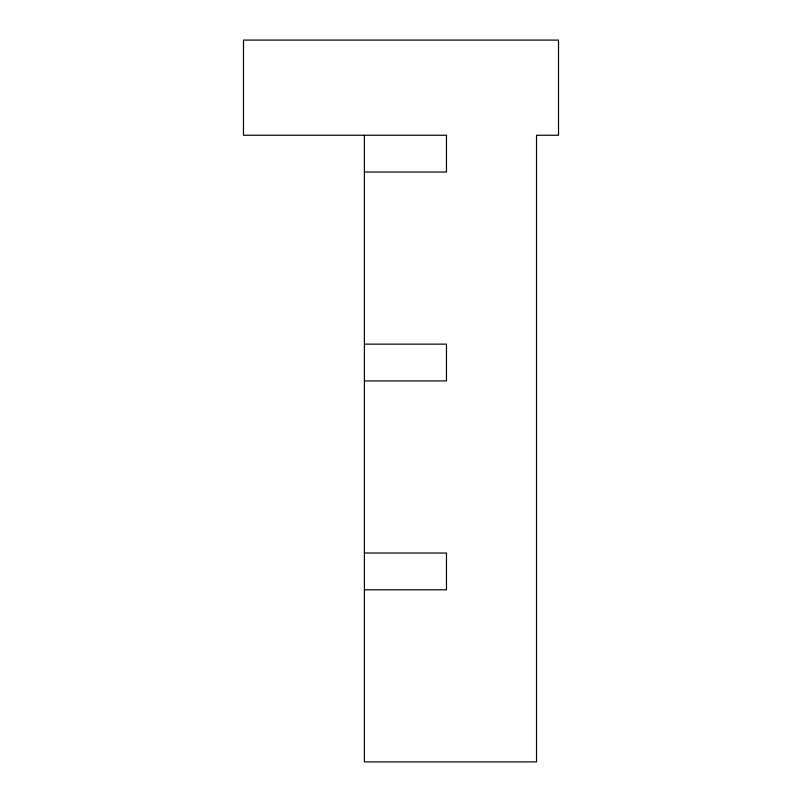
<?xml version="1.0" encoding="UTF-8"?>
<svg xmlns="http://www.w3.org/2000/svg" width="802" height="802" viewBox="0 0 802 802"><rect width="100%" height="100%" fill="white"/><g stroke="black" fill="none" stroke-linecap="round" stroke-linejoin="round"><path stroke-width="1.2" d="M364.409 172.029L446.473 172.029L446.473 135.247L243.487 135.247L243.487 40.1L558.513 40.1L558.513 135.247L536.528 135.247L536.528 761.9L364.409 761.9L364.409 135.247M364.409 344.138L446.473 344.138L446.473 380.91L364.409 380.91M364.409 553.029L446.473 553.029L446.473 589.801L364.409 589.801"/></g></svg>
